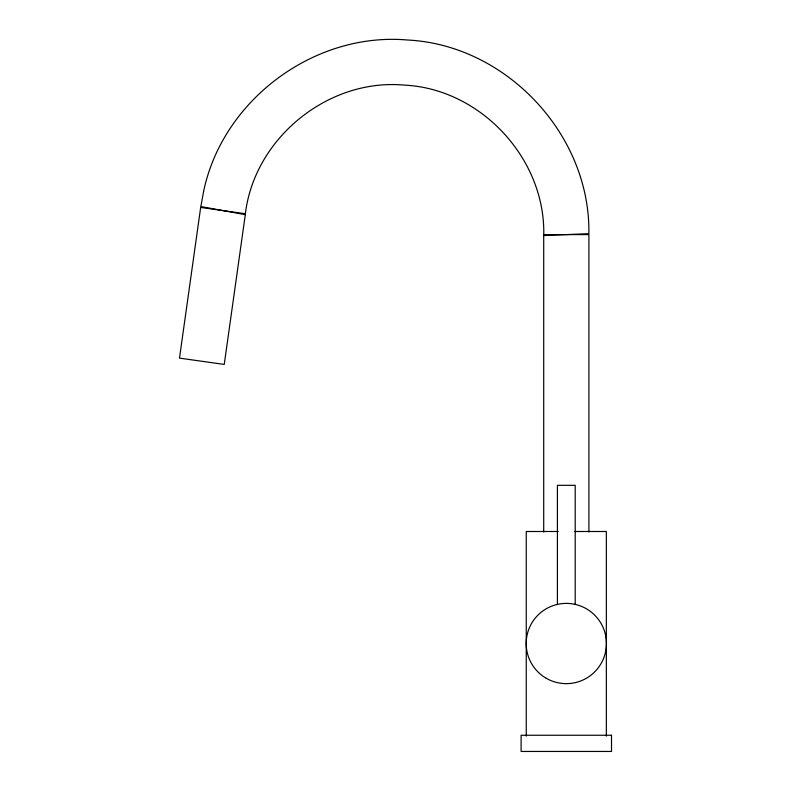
<?xml version="1.0" encoding="UTF-8"?>
<svg xmlns="http://www.w3.org/2000/svg" width="791" height="791" viewBox="0 0 791 791"><rect width="100%" height="100%" fill="white"/><g stroke="black" fill="none" stroke-linecap="round" stroke-linejoin="round"><path stroke-width="1.19" d="M558.248 531.493L526.262 531.493L526.262 736.144M574.365 531.493L606.351 531.493L606.351 736.144M588.909 532.036L588.909 234.601L543.704 234.601L543.704 532.036M575.205 604.275L575.205 485.318L557.408 485.318L557.408 604.275M200.667 207.45L179.488 358.125L224.249 364.414L245.428 213.748L200.667 207.45M203.603 191.462L200.835 206.53L245.259 214.668C253.911 138.514 327.939 78.111 404.29 85.102C480.879 88.81 545.77 158.922 543.743 235.54L588.87 233.661C590.551 134.688 506.289 44.84 407.444 40.005C314.314 31.798 222.627 99.923 203.603 191.462M611.512 735.254L521.101 735.254L521.101 751.45L611.512 751.45L611.512 735.254M546.245 678.273A40.133 40.133 0 0 0 606.44 643.518A40.133 40.133 0 0 0 546.245 608.763A40.133 40.133 0 0 0 546.245 678.273"/></g></svg>
